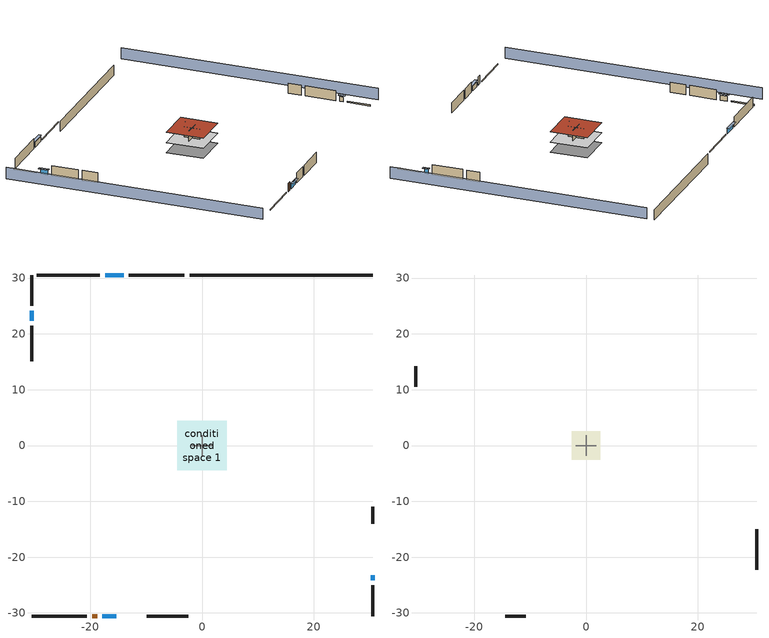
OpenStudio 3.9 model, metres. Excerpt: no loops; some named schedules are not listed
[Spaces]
conditioned space 1
 floor foundation (Slab2 construction): -4.44,-4.44 -4.44,4.44 4.44,4.44 4.44,-4.44 z-2.13
 floor adiabatic (AdiabaticFloorConstruction): -4.44,-4.44 -4.44,4.44 4.44,4.44 4.44,-4.44 z0.3
 wall outside (Wall3 construction): -18.28,30.55 -29.62,30.55 z0.3:2.74
 wall outside (Wall4 construction): 30.55,-14.05 30.55,-10.97 z0.3:2.74
 wall outside (Wall7 construction): -9.86,-30.55 -2.51,-30.55 z0.3:2.74
 wall outside (Wall8 construction): -30.55,21.42 -30.55,15.12 z0.3:2.74
 wall outside (RimJoist1 construction): -3.14,30.55 -13.08,30.55 z0.3:0.61
 wall outside (RimJoist2 construction): 30.55,-30.55 30.55,-25.03 z0.3:0.61
 wall outside (RimJoist3 construction): -30.55,-30.55 -20.61,-30.55 z0.3:0.61
 wall outside (RimJoist4 construction): -30.55,30.55 -30.55,25.03 z0.3:0.61
 wall outside (AdiabaticWallConstruction): -14.01,30.55 -17.35,30.55 z0.3:1.43; 30.55,-24.11 30.55,-23.22 z0.3:1.46; -17.84,-30.55 -15.38,-30.55 z0.3:1.4; -30.55,24.11 -30.55,22.35 z0.3:1.49
 wall outside (AdiabaticWallConstruction 1): -19.69,-30.55 -18.77,-30.55 z0.3:2.34
 wall to garage 1 (Wall5 construction): -1.83,0 1.83,0 z0.3:2.74
 wall to garage 1 (Wall6 construction): 0,-1.83 0,1.83 z0.3:2.74
 wall foundation (FoundationWall1 construction): 30.55,30.55 -2.22,30.55 z-2.13:0.3
 window (WindowConstruction): -14.01,30.55 -17.35,30.55 z0.3:1.43
 window (WindowConstruction 1): 30.55,-24.1 30.55,-23.22 z0.3:1.46
 window (WindowConstruction 2): -17.84,-30.55 -15.38,-30.55 z0.3:1.4
 window (WindowConstruction 3): -30.55,24.1 -30.55,22.35 z0.3:1.49
 door (Door): -19.69,-30.55 -18.77,-30.55 z0.3:2.34
 ceiling adiabatic (AdiabaticFloorConstruction): 4.44,-4.44 4.44,4.44 -4.44,4.44 -4.44,-4.44 z0.3
 roof outside (Roof2 construction): -4.44,4.44 -4.44,-4.44 4.44,-4.44 4.44,4.44 z2.74
garage 1
 floor foundation (Slab1 construction): -2.59,-2.59 -2.59,2.59 2.59,2.59 2.59,-2.59 z0
 wall outside (Wall1 construction): 30.55,-22.29 30.55,-14.98 z0.3:2.74
 wall outside (Wall2 construction): -14.45,-30.55 -10.79,-30.55 z0.3:2.74
 wall outside (Wall9 construction): -30.55,14.19 -30.55,10.53 z0.3:2.74
 roof outside (Roof1 construction): -2.59,2.59 -2.59,-2.59 2.59,-2.59 2.59,2.59 z2.74
shading: -35.12,30.55 -35.12,-30.55 / 35.12,-30.55 35.12,30.55 z0:2.74; -17.66,30.55 -13.7,30.55 -13.7,31.16 -17.66,31.16 z1.74; 30.55,-22.92 30.55,-24.41 31.16,-24.41 31.16,-22.92 z1.77; -15.07,-30.55 -18.15,-30.55 -18.15,-31.16 -15.07,-31.16 z1.71; -30.55,22.04 -30.55,24.41 -31.16,24.41 -31.16,22.04 z1.8
[Site]
Portland Intl Arpt_OR: Latitude {deg}=45.59; Longitude {deg}=-122.6; Time Zone {hr}=-8; Elevation {m}=33; Terrain=Suburbs; Keep Site Location Information=Yes
[Site:GroundTemperature:Shallow]
10.2558, 8.96328, 8.85977, 9.47314, 11.9355, 14.3863, 16.5111, 17.8571, 17.9714, 16.8767, 14.8061, 12.4304
[Site:WaterMainsTemperature]
Calculation Method=Schedule; Temperature Schedule=mains temperature schedule
[Building]
Building 1
[Material] Roughness=Rough
Name | Thickness {m} | Conductivity {W/m-K} | Density {kg/m3} | Specific Heat {J/kg-K} | Thermal Absorptance | Solar Absorptance | Visible Absorptance
asphalt or fiberglass shingles | 0.00635 | 0.162714 | 1121.4 | 1465.45 | 0.9 | 0.85 | 0.85
roof rigid ins | 0.00254769 | 0.029427 | 32.04 | 1214.23 | 0.9 | 0.7 | 0.7
osb sheathing 0.5 in. | 0.0127 | 0.115458 | 512.64 | 1214.23 | 0.9 | 0.6 | 0.6
roof rigid ins 1 | 0.103632 | 0.029427 | 32.04 | 1214.23 | 0.9 | 0.7 | 0.7
osb sheathing 0.75 in. | 0.01905 | 0.115458 | 512.64 | 1214.23 | 0.9 | 0.7 | 0.7
roof stud and cavity | 0.2032 | 0.0828465 | 78.34581 | 1123.46 | 0.9 | 0.7 | 0.7
gypsum board | 0.0127 | 0.160291 | 801 | 837.4 | 0.9 | 0.6 | 0.6
wood siding | 0.0254 | 0.102417 | 544.68 | 1172.36 | 0.9 | 0.85 | 0.85
osb sheathing 0.5 in. 1 | 0.0127 | 0.115458 | 512.64 | 1214.23 | 0.9 | 0.7 | 0.7
wall stud and cavity | 0.1397 | 0.727959 | 139.0536 | 1170.24 | 0.9 | 0.6 | 0.6
wall stud and cavity 1 | 0.1397 | 0.117713 | 139.0536 | 1170.24 | 0.9 | 0.7 | 0.7
osb sheathing 0.5 in. 2; osb sheathing 0.5 in. 3 | 0.0127 | 0.115458 | 512.64 | 1214.23
wall stud and cavity 2 | 0.1397 | 0.103501 | 139.0536 | 1170.24 | 0.9 | 0.7 | 0.7
rim joist stud and cavity | 0.0508 | 0.178688 | 50.32683 | 1063.81 | 0.9 | 0.6 | 0.6
concrete 4.0 in. | 0.1016 | 1.803125 | 2242.8 | 837.4 | 0.9 | 0.7 | 0.7
concrete 8.0 in. | 0.2032 | 1.803125 | 2242.8 | 837.4 | 0.9 | 0.7 | 0.7
gypsum board 1 | 0.0127 | 0.160291 | 801 | 837.4 | 0.9 | 0.7 | 0.7
floor covering | 0.0127 | 0.0450781 | 54.468 | 1339.84 | 0.9 | 0.9 | 0.9
wood siding 1; wood siding 2 | 0.0254 | 0.102417 | 544.68 | 1172.36
wall rigid ins; floor rigid ins | 0.512978 | 0.029427 | 32.04 | 1214.23 | 0.9 | 0.7 | 0.7
wall stud and cavity 3 | 0.0889 | 0.380278 | 52.3479 | 1209.89 | 0.9 | 0.7 | 0.7
door material | 0.04445 | 0.0612267 | 512.64 | 1214.23 | 0.9 | 0.7 | 0.7
floor stud and cavity | 0.1397 | 1.75129 | 37.0049 | 1207.88 | 0.9 | 0.7 | 0.7
floor covering 1 | 0.0127 | 0.0433444 | 54.468 | 1339.84 | 0.9 | 0.6 | 0.6
wall stud and cavity 4 | 0.0889 | 0.391764 | 83.0341 | 1211.67 | 0.9 | 0.7 | 0.7
furniture material conditioned space 1; furniture material garage 1 | 0.1524 | 0.115458 | 640.8 | 1214.23 | 0.9 | 0.6 | 0.6
[Construction]
Roof1 construction: asphalt or fiberglass shingles, roof rigid ins, osb sheathing 0.5 in.
Roof2 construction: asphalt or fiberglass shingles, roof rigid ins 1, osb sheathing 0.75 in., roof stud and cavity, gypsum board
Wall1 construction; Wall2 construction; Wall9 construction: wood siding, osb sheathing 0.5 in. 1, wall stud and cavity
Wall3 construction; Wall4 construction; Wall7 construction; Wall8 construction: wood siding, osb sheathing 0.5 in. 1, wall stud and cavity 1, gypsum board
Wall5 construction: osb sheathing 0.5 in. 2, wall stud and cavity 2, gypsum board
Wall6 construction: osb sheathing 0.5 in. 3, wall stud and cavity 2, gypsum board
RimJoist1 construction; RimJoist2 construction; RimJoist3 construction; RimJoist4 construction: wood siding, rim joist stud and cavity
Slab1 construction: concrete 4.0 in.
FoundationWall1 construction: concrete 8.0 in., gypsum board 1
Slab2 construction: concrete 4.0 in., floor covering
WindowConstruction; WindowConstruction 1; WindowConstruction 2; WindowConstruction 3: WindowMaterial
AdiabaticWallConstruction: wood siding 1, wall rigid ins, wall stud and cavity 3, gypsum board
Door: door material
AdiabaticWallConstruction 1: wood siding 2, wall rigid ins, wall stud and cavity 3, gypsum board
AdiabaticFloorConstruction: floor stud and cavity, floor rigid ins, osb sheathing 0.75 in., floor covering 1
PartitionWallConstruction: gypsum board, wall stud and cavity 4, gypsum board
furniture construction conditioned space 1: furniture material conditioned space 1
furniture construction garage 1: furniture material garage 1
[WindowMaterial:SimpleGlazingSystem]
WindowMaterial: U-Factor {W/m2-K}=6.58648; Solar Heat Gain Coefficient=0.76
[ThermalZone] Multiplier=1; Use Ideal Air Loads=No
Name | Volume {m3} | Thermostat
conditioned space | 384.656 | conditioned space temperature setpoint
garage | 65.242
[Sizing:Zone]
garage: Zone Cooling Design Supply Air Temperature Input Method=SupplyAirTemperature; Zone Cooling Design Supply Air Temperature {C}=14; Zone Cooling Design Supply Air Temperature Difference {deltaC}=11.11; Zone Heating Design Supply Air Temperature Input Method=SupplyAirTemperature; Zone Heating Design Supply Air Temperature {C}=40; Zone Heating Design Supply Air Temperature Difference {deltaC}=11.11; Zone Cooling Design Supply Air Humidity Ratio {kg-H2O/kg-air}=0.0085; Zone Heating Design Supply Air Humidity Ratio {kg-H2O/kg-air}=0.008; Cooling Design Air Flow Method=DesignDay; Heating Design Air Flow Method=DesignDay; Account for Dedicated Outdoor Air System=No; Dedicated Outdoor Air System Control Strategy=NeutralSupplyAir; Dedicated Outdoor Air Low Setpoint Temperature for Design {C}=autosize; Dedicated Outdoor Air High Setpoint Temperature for Design {C}=autosize; Zone Load Sizing Method=Sensible Load Only No Latent Load; Zone Latent Cooling Design Supply Air Humidity Ratio Input Method=HumidityRatioDifference; Zone Cooling Design Supply Air Humidity Ratio Difference {kgWater/kgDryAir}=0.005; Zone Latent Heating Design Supply Air Humidity Ratio Input Method=HumidityRatioDifference; Zone Humidification Design Supply Air Humidity Ratio Difference {kgWater/kgDryAir}=0.005; Sizing Option=Coincident
[Space]
Name | Thermal Zone | Volume {m3}
conditioned space 1 | conditioned space | 384.656
garage 1 | garage | 65.242
[ThermostatSetpoint:DualSetpoint]
conditioned space temperature setpoint: Heating Setpoint Temperature Schedule=heating setpoint; Cooling Setpoint Temperature Schedule=cooling setpoint; Temperature Difference Between Cutout And Setpoint {deltaC}=0
[Foundation:Kiva] Wall Depth Below Slab {m}=0.2032
Name | Initial Indoor Air Temperature {C} | Wall Height Above Grade {m}
Foundation Kiva 1 | 13.4258 | 0.1016
Foundation Kiva 2 | 9.44444 | 0.3048
[Foundation:Kiva:Settings]
Soil Conductivity {W/m-K}=1.3848; Soil Density {kg/m3}=1842.3; Soil Specific Heat {J/kg-K}=418.7; Ground Solar Absorptivity=0.9; Ground Thermal Absorptivity=0.9; Ground Surface Roughness {m}=0.03; Far-Field Width {m}=40; Deep-Ground Boundary Condition=ZeroFlux; Deep-Ground Depth {m}=40; Minimum Cell Dimension {m}=0.2; Maximum Cell Growth Coefficient=3; Simulation Timestep=Timestep
[SurfaceProperty:ExposedFoundationPerimeter] Exposed Perimeter Calculation Method=TotalExposedPerimeter
Name | Total Exposed Perimeter {m}
Slab1 | 14.6304
Slab2 | 32.766
[SurfaceProperty:IncidentSolarMultiplier] Incident Solar Multiplier=1; Incident Solar Multiplier Schedule=trans schedule winter=0.85 summer=0.7
Window1; Window2; Window3; Window4
[InternalMass:Definition] Design Level Calculation Method=SurfaceArea
Name | Construction | Surface Area {m2}
partition wall mass | PartitionWallConstruction | 157.749
furniture mass conditioned space 1 | furniture construction conditioned space 1 | 63.09974
furniture mass garage 1 | furniture construction garage 1 | 2.67561
[InternalMass] Multiplier=1
Name | Internal Mass Definition | Space or SpaceType
partition wall mass | partition wall mass | conditioned space 1
furniture mass conditioned space 1 | furniture mass conditioned space 1 | conditioned space 1
furniture mass garage 1 | furniture mass garage 1 | garage 1
[EnergyManagementSystem:Sensor]
Name | Output Variable or Output Meter Index Key | Output Variable or Output Meter
water_heater_T_set | water heater setpoint | Schedule Value
out_pb_s |  | Site Outdoor Air Barometric Pressure
out_wt_s |  | Site Outdoor Air Humidity Ratio
site_vw_s |  | Site Wind Speed
cool_season | cooling season schedule | Schedule Value
natural_vent_s | natural vent schedule | Schedule Value
htg_sp_s | heating setpoint | Schedule Value
clg_sp_s | cooling setpoint | Schedule Value
htg_load_cond |  | Heating:EnergyTransfer:Zone:CONDITIONED SPACE
clg_load_cond |  | Cooling:EnergyTransfer:Zone:CONDITIONED SPACE
s_conv | FoundationWall1 | Surface Inside Face Convection Heat Gain Energy
s_ig | FoundationWall1 | Surface Inside Face Internal Gains Radiation Heat Gain Energy
s_sol | FoundationWall1 | Surface Inside Face Solar Radiation Heat Gain Energy
s_lgt | FoundationWall1 | Surface Inside Face Lights Radiation Heat Gain Energy
s_surf | FoundationWall1 | Surface Inside Face Net Surface Thermal Radiation Heat Gain Energy
s_conv_1 | inferred conditioned ceiling | Surface Inside Face Convection Heat Gain Energy
s_ig_1 | inferred conditioned ceiling | Surface Inside Face Internal Gains Radiation Heat Gain Energy
s_sol_1 | inferred conditioned ceiling | Surface Inside Face Solar Radiation Heat Gain Energy
s_lgt_1 | inferred conditioned ceiling | Surface Inside Face Lights Radiation Heat Gain Energy
s_surf_1 | inferred conditioned ceiling | Surface Inside Face Net Surface Thermal Radiation Heat Gain Energy
s_conv_2 | inferred conditioned floor | Surface Inside Face Convection Heat Gain Energy
s_ig_2 | inferred conditioned floor | Surface Inside Face Internal Gains Radiation Heat Gain Energy
s_sol_2 | inferred conditioned floor | Surface Inside Face Solar Radiation Heat Gain Energy
s_lgt_2 | inferred conditioned floor | Surface Inside Face Lights Radiation Heat Gain Energy
s_surf_2 | inferred conditioned floor | Surface Inside Face Net Surface Thermal Radiation Heat Gain Energy
s_conv_3 | RimJoist1 | Surface Inside Face Convection Heat Gain Energy
s_ig_3 | RimJoist1 | Surface Inside Face Internal Gains Radiation Heat Gain Energy
s_sol_3 | RimJoist1 | Surface Inside Face Solar Radiation Heat Gain Energy
s_lgt_3 | RimJoist1 | Surface Inside Face Lights Radiation Heat Gain Energy
s_surf_3 | RimJoist1 | Surface Inside Face Net Surface Thermal Radiation Heat Gain Energy
s_conv_4 | RimJoist2 | Surface Inside Face Convection Heat Gain Energy
s_ig_4 | RimJoist2 | Surface Inside Face Internal Gains Radiation Heat Gain Energy
s_sol_4 | RimJoist2 | Surface Inside Face Solar Radiation Heat Gain Energy
s_lgt_4 | RimJoist2 | Surface Inside Face Lights Radiation Heat Gain Energy
s_surf_4 | RimJoist2 | Surface Inside Face Net Surface Thermal Radiation Heat Gain Energy
s_conv_5 | RimJoist3 | Surface Inside Face Convection Heat Gain Energy
s_ig_5 | RimJoist3 | Surface Inside Face Internal Gains Radiation Heat Gain Energy
s_sol_5 | RimJoist3 | Surface Inside Face Solar Radiation Heat Gain Energy
s_lgt_5 | RimJoist3 | Surface Inside Face Lights Radiation Heat Gain Energy
s_surf_5 | RimJoist3 | Surface Inside Face Net Surface Thermal Radiation Heat Gain Energy
s_conv_6 | RimJoist4 | Surface Inside Face Convection Heat Gain Energy
s_ig_6 | RimJoist4 | Surface Inside Face Internal Gains Radiation Heat Gain Energy
s_sol_6 | RimJoist4 | Surface Inside Face Solar Radiation Heat Gain Energy
s_lgt_6 | RimJoist4 | Surface Inside Face Lights Radiation Heat Gain Energy
s_surf_6 | RimJoist4 | Surface Inside Face Net Surface Thermal Radiation Heat Gain Energy
s_conv_7 | Roof2 | Surface Inside Face Convection Heat Gain Energy
s_ig_7 | Roof2 | Surface Inside Face Internal Gains Radiation Heat Gain Energy
s_sol_7 | Roof2 | Surface Inside Face Solar Radiation Heat Gain Energy
s_lgt_7 | Roof2 | Surface Inside Face Lights Radiation Heat Gain Energy
s_surf_7 | Roof2 | Surface Inside Face Net Surface Thermal Radiation Heat Gain Energy
s_conv_8 | Slab2 | Surface Inside Face Convection Heat Gain Energy
s_ig_8 | Slab2 | Surface Inside Face Internal Gains Radiation Heat Gain Energy
s_sol_8 | Slab2 | Surface Inside Face Solar Radiation Heat Gain Energy
s_lgt_8 | Slab2 | Surface Inside Face Lights Radiation Heat Gain Energy
s_surf_8 | Slab2 | Surface Inside Face Net Surface Thermal Radiation Heat Gain Energy
ss_sol | Door1 | Surface Inside Face Solar Radiation Heat Gain Energy
ss_lgt | Door1 | Surface Inside Face Lights Radiation Heat Gain Energy
ss_conv | Door1 | Surface Inside Face Convection Heat Gain Energy
ss_ig | Door1 | Surface Inside Face Internal Gains Radiation Heat Gain Energy
ss_surf | Door1 | Surface Inside Face Net Surface Thermal Radiation Heat Gain Energy
ss_conv_1 | Window1 | Surface Inside Face Convection Heat Gain Energy
ss_ig_1 | Window1 | Surface Inside Face Internal Gains Radiation Heat Gain Energy
ss_surf_1 | Window1 | Surface Inside Face Net Surface Thermal Radiation Heat Gain Energy
ss_trans_in | Window1 | Surface Window Transmitted Solar Radiation Rate
ss_back_out | Window1 | Surface Window Shortwave from Zone Back Out Window Heat Transfer Rate
ss_trans_out | Window1 | Surface Inside Face Initial Transmitted Diffuse Transmitted Out Window Solar Radiation Rate
ss_conv_2 | Window2 | Surface Inside Face Convection Heat Gain Energy
ss_ig_2 | Window2 | Surface Inside Face Internal Gains Radiation Heat Gain Energy
ss_surf_2 | Window2 | Surface Inside Face Net Surface Thermal Radiation Heat Gain Energy
ss_trans_in_1 | Window2 | Surface Window Transmitted Solar Radiation Rate
ss_back_out_1 | Window2 | Surface Window Shortwave from Zone Back Out Window Heat Transfer Rate
ss_trans_out_1 | Window2 | Surface Inside Face Initial Transmitted Diffuse Transmitted Out Window Solar Radiation Rate
ss_conv_3 | Window3 | Surface Inside Face Convection Heat Gain Energy
ss_ig_3 | Window3 | Surface Inside Face Internal Gains Radiation Heat Gain Energy
ss_surf_3 | Window3 | Surface Inside Face Net Surface Thermal Radiation Heat Gain Energy
ss_trans_in_2 | Window3 | Surface Window Transmitted Solar Radiation Rate
ss_back_out_2 | Window3 | Surface Window Shortwave from Zone Back Out Window Heat Transfer Rate
ss_trans_out_2 | Window3 | Surface Inside Face Initial Transmitted Diffuse Transmitted Out Window Solar Radiation Rate
ss_conv_4 | Window4 | Surface Inside Face Convection Heat Gain Energy
ss_ig_4 | Window4 | Surface Inside Face Internal Gains Radiation Heat Gain Energy
ss_surf_4 | Window4 | Surface Inside Face Net Surface Thermal Radiation Heat Gain Energy
ss_trans_in_3 | Window4 | Surface Window Transmitted Solar Radiation Rate
ss_back_out_3 | Window4 | Surface Window Shortwave from Zone Back Out Window Heat Transfer Rate
ss_trans_out_3 | Window4 | Surface Inside Face Initial Transmitted Diffuse Transmitted Out Window Solar Radiation Rate
s_conv_9 | Wall3 | Surface Inside Face Convection Heat Gain Energy
s_ig_9 | Wall3 | Surface Inside Face Internal Gains Radiation Heat Gain Energy
s_sol_9 | Wall3 | Surface Inside Face Solar Radiation Heat Gain Energy
s_lgt_9 | Wall3 | Surface Inside Face Lights Radiation Heat Gain Energy
s_surf_9 | Wall3 | Surface Inside Face Net Surface Thermal Radiation Heat Gain Energy
s_conv_10 | Wall4 | Surface Inside Face Convection Heat Gain Energy
s_ig_10 | Wall4 | Surface Inside Face Internal Gains Radiation Heat Gain Energy
s_sol_10 | Wall4 | Surface Inside Face Solar Radiation Heat Gain Energy
s_lgt_10 | Wall4 | Surface Inside Face Lights Radiation Heat Gain Energy
s_surf_10 | Wall4 | Surface Inside Face Net Surface Thermal Radiation Heat Gain Energy
s_conv_11 | Wall5 | Surface Inside Face Convection Heat Gain Energy
s_ig_11 | Wall5 | Surface Inside Face Internal Gains Radiation Heat Gain Energy
s_sol_11 | Wall5 | Surface Inside Face Solar Radiation Heat Gain Energy
s_lgt_11 | Wall5 | Surface Inside Face Lights Radiation Heat Gain Energy
s_surf_11 | Wall5 | Surface Inside Face Net Surface Thermal Radiation Heat Gain Energy
s_conv_12 | Wall6 | Surface Inside Face Convection Heat Gain Energy
s_ig_12 | Wall6 | Surface Inside Face Internal Gains Radiation Heat Gain Energy
s_sol_12 | Wall6 | Surface Inside Face Solar Radiation Heat Gain Energy
s_lgt_12 | Wall6 | Surface Inside Face Lights Radiation Heat Gain Energy
s_surf_12 | Wall6 | Surface Inside Face Net Surface Thermal Radiation Heat Gain Energy
s_conv_13 | Wall7 | Surface Inside Face Convection Heat Gain Energy
s_ig_13 | Wall7 | Surface Inside Face Internal Gains Radiation Heat Gain Energy
s_sol_13 | Wall7 | Surface Inside Face Solar Radiation Heat Gain Energy
s_lgt_13 | Wall7 | Surface Inside Face Lights Radiation Heat Gain Energy
s_surf_13 | Wall7 | Surface Inside Face Net Surface Thermal Radiation Heat Gain Energy
s_conv_14 | Wall8 | Surface Inside Face Convection Heat Gain Energy
s_ig_14 | Wall8 | Surface Inside Face Internal Gains Radiation Heat Gain Energy
s_sol_14 | Wall8 | Surface Inside Face Solar Radiation Heat Gain Energy
s_lgt_14 | Wall8 | Surface Inside Face Lights Radiation Heat Gain Energy
s_surf_14 | Wall8 | Surface Inside Face Net Surface Thermal Radiation Heat Gain Energy
im_conv | furniture mass conditioned space 1 | Surface Inside Face Convection Heat Gain Energy
im_ig | furniture mass conditioned space 1 | Surface Inside Face Internal Gains Radiation Heat Gain Energy
im_sol | furniture mass conditioned space 1 | Surface Inside Face Solar Radiation Heat Gain Energy
im_lgt | furniture mass conditioned space 1 | Surface Inside Face Lights Radiation Heat Gain Energy
im_surf | furniture mass conditioned space 1 | Surface Inside Face Net Surface Thermal Radiation Heat Gain Energy
im_conv_1 | partition wall mass | Surface Inside Face Convection Heat Gain Energy
im_ig_1 | partition wall mass | Surface Inside Face Internal Gains Radiation Heat Gain Energy
im_sol_1 | partition wall mass | Surface Inside Face Solar Radiation Heat Gain Energy
im_lgt_1 | partition wall mass | Surface Inside Face Lights Radiation Heat Gain Energy
im_surf_1 | partition wall mass | Surface Inside Face Net Surface Thermal Radiation Heat Gain Energy
airflow_gain | infil flow | Infiltration Sensible Heat Gain Energy
airflow_loss | infil flow | Infiltration Sensible Heat Loss Energy
airflow_gain_1 | natural vent flow | Infiltration Sensible Heat Gain Energy
airflow_loss_1 | natural vent flow | Infiltration Sensible Heat Loss Energy
airflow_gain_2 | whole house fan flow | Infiltration Sensible Heat Gain Energy
airflow_loss_2 | whole house fan flow | Infiltration Sensible Heat Loss Energy
mv_conv | mech vent house fan | Electric Equipment Convective Heating Energy
mv_rad | mech vent house fan | Electric Equipment Radiant Heating Energy
mv_conv_1 | mech vent house fan cfis | Electric Equipment Convective Heating Energy
mv_rad_1 | mech vent house fan cfis | Electric Equipment Radiant Heating Energy
mv_conv_2 | mech vent house fan latent load | Other Equipment Convective Heating Energy
mv_rad_2 | mech vent house fan latent load | Other Equipment Radiant Heating Energy
mv_conv_3 | mech vent house fan sensible load | Other Equipment Convective Heating Energy
mv_rad_3 | mech vent house fan sensible load | Other Equipment Radiant Heating Energy
ig_ee_conv | clothes dryer | Electric Equipment Convective Heating Energy
ig_ee_rad | clothes dryer | Electric Equipment Radiant Heating Energy
ig_ee_conv_1 | clothes washer | Electric Equipment Convective Heating Energy
ig_ee_rad_1 | clothes washer | Electric Equipment Radiant Heating Energy
ig_ee_conv_2 | cooking range | Electric Equipment Convective Heating Energy
ig_ee_rad_2 | cooking range | Electric Equipment Radiant Heating Energy
ig_ee_conv_3 | dishwasher | Electric Equipment Convective Heating Energy
ig_ee_rad_3 | dishwasher | Electric Equipment Radiant Heating Energy
ig_ee_conv_4 | fridge | Electric Equipment Convective Heating Energy
ig_ee_rad_4 | fridge | Electric Equipment Radiant Heating Energy
ig_ee_conv_5 | whole house fan | Electric Equipment Convective Heating Energy
ig_ee_rad_5 | whole house fan | Electric Equipment Radiant Heating Energy
ig_oe_conv | clothes dryer 1 | Other Equipment Convective Heating Energy
ig_oe_rad | clothes dryer 1 | Other Equipment Radiant Heating Energy
ig_oe_conv_1 | cooking range 1 | Other Equipment Convective Heating Energy
ig_oe_rad_1 | cooking range 1 | Other Equipment Radiant Heating Energy
ig_oe_conv_2 | general water use latent | Other Equipment Convective Heating Energy
ig_oe_rad_2 | general water use latent | Other Equipment Radiant Heating Energy
ig_oe_conv_3 | general water use sensible | Other Equipment Convective Heating Energy
ig_oe_rad_3 | general water use sensible | Other Equipment Radiant Heating Energy
ig_oe_conv_4 | water heater energy adjustment1 | Other Equipment Convective Heating Energy
ig_oe_rad_4 | water heater energy adjustment1 | Other Equipment Radiant Heating Energy
ig_oe_conv_5 | water heater lat | Other Equipment Convective Heating Energy
[OtherEquipment:Definition] Design Level Calculation Method=EquipmentLevel
Name | Design Level {W} | Fraction Latent | Fraction Radiant | Fraction Lost
water heater sens; mech vent house fan sensible load | 0 | 0 | 0 | 0
water heater lat; general water use latent; mech vent house fan latent load | 0 | 1 | 0 | 0
water heater energy adjustment1 | 0.01 | 0 | 0 | 1
clothes dryer 2; cooking range 2 | 0 | 0 | 0 | 1
general water use sensible | 0 | 0 | 0.6 | 0
[OtherEquipment] Space or SpaceType=conditioned space 1
Name | Other Equipment Definition | Schedule | Fuel Type
water heater sens | water heater sens | Always On Discrete
water heater lat | water heater lat | Always On Discrete
water heater energy adjustment1 | water heater energy adjustment1 | Always On Discrete | Electricity
clothes dryer 1 | clothes dryer 2 | clothes dryer schedule | Electricity
cooking range 1 | cooking range 2 | cooking range schedule | NaturalGas
general water use sensible | general water use sensible | general water use schedule
general water use latent | general water use latent | general water use schedule
mech vent house fan sensible load | mech vent house fan sensible load | Always On Discrete
mech vent house fan latent load | mech vent house fan latent load | Always On Discrete
[ElectricEquipment:Definition] Design Level Calculation Method=EquipmentLevel; Fraction Latent=0
Name | Design Level {W} | Fraction Radiant | Fraction Lost
clothes washer; clothes dryer; dishwasher; cooking range; whole house fan; mech vent house fan | 0 | 0 | 1
fridge | 49.4292 | 0.6 | 0
freezer | 194.914 | 0.6 | 0
mech vent house fan cfis | 0 | 0 | 0
[ElectricEquipment]
Name | Electric Equipment Definition | Space or SpaceType | Schedule
clothes washer | clothes washer | conditioned space 1 | clothes washer schedule
clothes dryer | clothes dryer | conditioned space 1 | clothes dryer schedule
dishwasher | dishwasher | conditioned space 1 | dishwasher schedule
fridge | fridge | conditioned space 1 | fridge schedule
freezer | freezer | garage 1 | freezer schedule
cooking range | cooking range | conditioned space 1 | cooking range schedule
whole house fan | whole house fan | conditioned space 1 | Always On Discrete
mech vent house fan | mech vent house fan | conditioned space 1 | mech vent house fan schedule
mech vent house fan cfis | mech vent house fan cfis | conditioned space 1 | mech vent house fan cfis schedule
[WaterUse:Equipment:Definition] Peak Flow Rate {m3/s}=0
clothes washer; dishwasher
[SpaceInfiltration:DesignFlowRate] Space or SpaceType=conditioned space 1; Schedule=Always On Discrete; Design Flow Rate Calculation Method=Flow/Space; Design Flow Rate {m3/s}=0
natural vent flow; whole house fan flow; infil flow
[SpaceInfiltration:EffectiveLeakageArea]
infil garage 1: Space or SpaceType=garage 1; Schedule=Always On Discrete; Effective Air Leakage Area {cm2}=135.918; Stack Coefficient=0.000129147; Wind Coefficient=4.64657e-05
